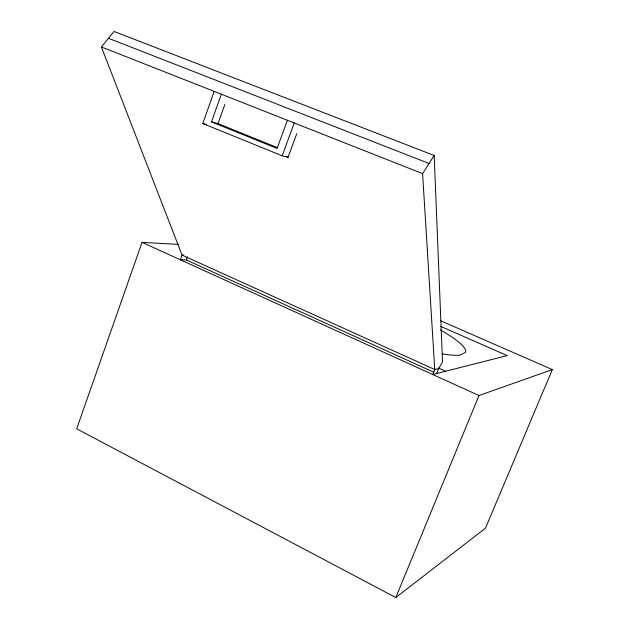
<?xml version="1.0" encoding="UTF-8"?>
<svg xmlns="http://www.w3.org/2000/svg" width="629" height="629" viewBox="0 0 629 629"><rect width="100%" height="100%" fill="white"/><g stroke="black" fill="none" stroke-linecap="round" stroke-linejoin="round"><path stroke-width="0.94" d="M178.164 244.374L142.036 242.354L76.675 428.805L395.798 597.55L485.478 528.179L552.325 369.585L440.858 320.861M296.731 133.749L288.098 157.195L282.193 155.803L202.79 123.528L214.167 91.37L101.387 46.947L114.069 31.45L434.175 155.473L442.517 361.958L438.633 368.594L436.644 373.532M287.406 120.257L277.09 148.436L211.486 121.884L221.314 94.193M211.486 121.884L218.043 123.622L224.86 104.453M101.387 46.947L182.04 255.091L180.366 259.777L186.373 259.966L187.481 256.876M282.193 155.803L294.254 122.962M395.798 597.55L478.984 395.531L552.325 369.585M440.843 326.467L507.241 355.605L432.752 374.514L434.765 369.53L422.586 173.628L434.175 155.473M438.633 368.594L434.765 369.53L182.04 255.091L183.754 255.162M202.79 123.528L206.579 124.503M108.447 38.275L429.049 163.477M214.167 91.37L422.586 173.628M218.043 123.622L277.625 147.721M286.289 156.456L288.098 157.195M438.421 368.02L445.584 371.259M186.373 259.966L433.963 372.313M142.036 242.354L478.984 395.531M442.329 353.93A111.199 16.912 21.2 0 0 460.617 355L465.633 352.161A111.199 16.912 21.2 0 0 440.355 329.871"/></g></svg>
